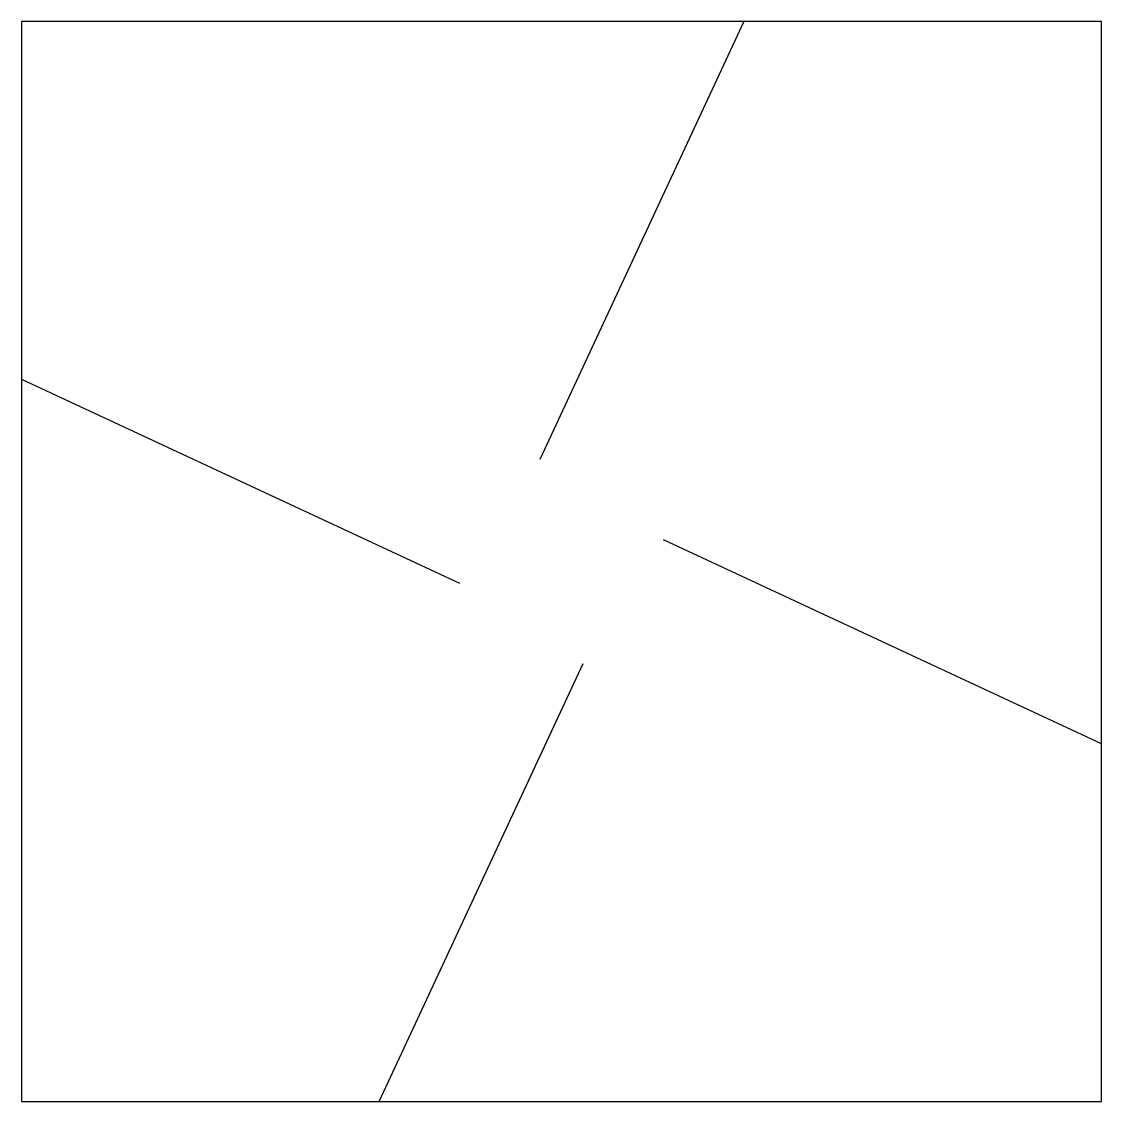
# Model space of a CAD drawing. Header units: metres. Extents: x 0 to 0.302, y 0 to 0.302.
import ezdxf

# ---------------------------------------------------------------- set-up
doc = ezdxf.new("R2010")
doc.units = ezdxf.units.M

# ---------------------------------------------------------------- blocks, each defined once
blk = doc.blocks.new('UnitCell')
for p, q in [((0.20198, 0.30198), (0.14489, 0.17956)), ((0, 0.20198), (0.12242, 0.14489)), ((0.30198, 0.1), (0.17956, 0.15708)), ((0.1, 0), (0.15708, 0.12242))]:
    blk.add_line(p, q)

msp = doc.modelspace()

# ---------------------------------------------------------------- linework, layer by layer
for p, q in [((0.30198, 0.30198), (0, 0.30198)), ((0, 0.30198), (0, 0)), ((0.30198, 0), (0.30198, 0.30198)), ((0, 0), (0.30198, 0))]:
    msp.add_line(p, q)

# ---------------------------------------------------------------- block references
msp.add_blockref('UnitCell', (0, 0))

doc.saveas('drawing.dxf')
